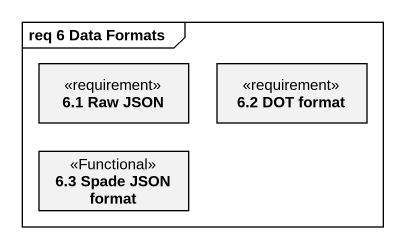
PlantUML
@startuml
mainframe req 6 Data Formats
hide circle
hide empty members
class "6.1 Raw JSON" as r6_1_Raw_JSON <<requirement>>
class "6.2 DOT format" as r6_2_DOT_format <<requirement>>
class "6.3 Spade JSON format" as r6_3_Spade_JSON_format <<Functional>>
@enduml
